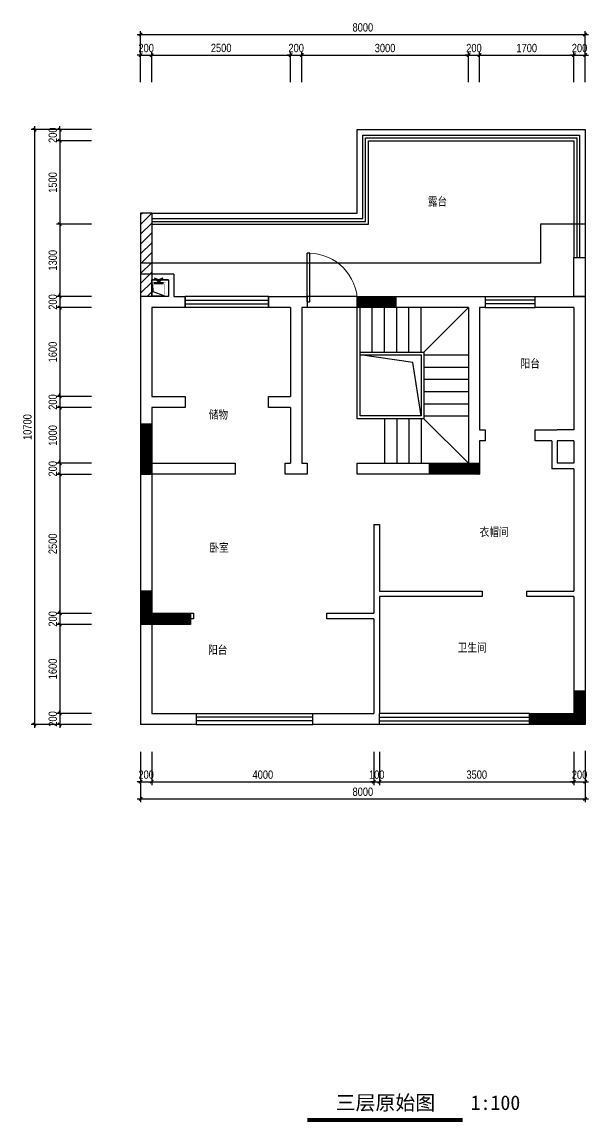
# Model space of a CAD drawing. Extents: x 160245 to 405305, y -111140 to 232735.
# Drawn here: x 249411 to 259616, y -111140 to -91355 of the extents above; entities that cross this region are included whole.
import ezdxf

# ---------------------------------------------------------------- set-up
doc = ezdxf.new("R2010")
doc.units = 0
doc.header["$LTSCALE"] = 10
doc.header["$MEASUREMENT"] = 0
doc.linetypes.add('DASH', pattern=[0.35, 0.25, -0.1])
doc.linetypes.add('HIDDEN', pattern=[0.375, 0.25, -0.125])
doc.layers.get('Defpoints').update_dxf_attribs({"color": 229})
for name, color, linetype in [('DIM_SYMB', 3, 'Continuous'), ('Door 门', 107, 'Continuous'), ('P-N wall 新建隔墙', 241, 'Continuous'), ('P-O wall 原始墙体', 245, 'Continuous'), ('P-o 原建筑尺寸', 8, 'Continuous'), ('P-Stair 楼梯（原建筑设备）', 159, 'Continuous'), ('P-Text  平面文字', 9, 'Continuous'), ('P-window 窗', 107, 'Continuous'), ('PUB_TEXT', 30, 'Continuous'), ('WALL', 9, 'Continuous')]:
    doc.layers.add(name, color=color, linetype=linetype)
doc.styles.add('PDC DIM', font='PMingLiU-ExtB.ttf', dxfattribs={"width": 0.85})
doc.styles.add('黑体', font='simhei.ttf')
doc.dimstyles.new('PDC-A2', dxfattribs={"dimscale": 0, "dimtxt": 2.5, "dimasz": 1, "dimexe": 1, "dimexo": 1, "dimgap": 0.7, "dimtad": 1, "dimdec": 0, "dimtxsty": 'PDC DIM', "dimblk": 'ARCHTICK', "dimcen": 1, "dimdle": 1, "dimclrd": 8, "dimclre": 8, "dimclrt": 9, "dimadec": 0, "dimazin": 0, "dimtfac": 1, "dimtdec": 0, "dimtix": 1, "dimtmove": 2, "dimatfit": 3, "dimldrblk": 'PDC A2 T R', "dimfxl": 10, "dimfxlon": 1, "dimarcsym": 0})
pattern_1 = [(45, (40629.534, 0), (-8.83883476, 8.83883476), [])]

# ---------------------------------------------------------------- blocks, each defined once
blk = doc.blocks.new('A$C7BB304D7')
blk.add_hatch(color=256).paths.add_polyline_path([(127, 77), (204, 0), (126, 32), (49, 0)])
at = {"linetype": 'DASH', "ltscale": 0.5}
for p, q in [((2, 330), (2, 30)), ((302, 330), (2, 330)), ((302, 30), (302, 330)), ((2, 30), (302, 30))]:
    blk.add_line(p, q, dxfattribs=at)
for p, q in [((42, 95), (212, 95)), ((42, 80), (212, 80))]:
    blk.add_line(p, q)
at = {"const_width": 3}
blk.add_lwpolyline([(2, 80), (2, 330), (252, 330), (252, 80), (212, 80), (212, 95), (217, 95, 0.414214), (237, 115), (237, 295, 0.414214), (217, 315), (37, 315, 0.414214), (17, 295), (17, 115, 0.414214), (37, 95), (42, 95), (42, 80)], format="xyb", close=True, dxfattribs=at)
blk.add_lwpolyline([(17, 115), (19, 239), (217, 315)])
blk.add_lwpolyline([(204, 3), (126, 34), (49, 3), (127, 80)], close=True)
blk = doc.blocks.new('$DorLib2D$00000001')
for p, q in [((0.45, 0.975), (0.5, 0.975)), ((0.45, 0), (0.45, 0.975)), ((0.5, 0), (0.5, 0.975)), ((0.5, 0), (0.45, 0))]:
    blk.add_line(p, q)
at = {"lineweight": 13}
blk.add_arc((0.475, 0), 0.975, 91.4693, 180, dxfattribs=at)
blk = doc.blocks.new('$WINLIB2D$00000001')
at = {"color": 0}
for points in [[(-0.5, 0.5), (-0.5, -0.5)], [(-0.5, 0.5), (0.5, 0.5)], [(0.5, -0.5), (0.5, 0.5)], [(0.5, 0.1667), (-0.5, 0.1667)], [(0.5, -0.1667), (-0.5, -0.1667)], [(-0.5, -0.5), (0.5, -0.5)]]:
    blk.add_lwpolyline(points, dxfattribs=at)
blk = doc.blocks.new('_ArchTick')
at = {"color": 0, "linetype": 'ByBlock', "const_width": 0.4}
blk.add_lwpolyline([(-0.5, -0.5), (0.5, 0.5)], dxfattribs=at)
blk = doc.blocks.new('*D1305')
at = {"layer": 'Defpoints', "color": 0, "transparency": 16777216}
for p in [(251545, -104422), (251745, -104422), (251745, -105019)]:
    blk.add_point(p, dxfattribs=at)
at = {"layer": 'P-o 原建筑尺寸', "color": 8, "lineweight": -2, "transparency": 16777216}
for p, q in [((251545, -104482), (251545, -105079)), ((251745, -104482), (251745, -105079)), ((251545, -105019), (251485, -105019)), ((251545, -105019), (251745, -105019)), ((251745, -105019), (251805, -105019))]:
    blk.add_line(p, q, dxfattribs=at)
at = {"layer": 'P-o 原建筑尺寸', "color": 8, "lineweight": -2, "transparency": 16777216, "xscale": 60, "yscale": 60, "zscale": 60}
blk.add_blockref('_ArchTick', (251545, -105019), dxfattribs=at)
at = {"layer": 'P-o 原建筑尺寸', "color": 8, "lineweight": -2, "transparency": 16777216, "xscale": 60, "yscale": 60, "zscale": 60, "rotation": 180}
blk.add_blockref('_ArchTick', (251745, -105019), dxfattribs=at)
at = {"layer": 'P-o 原建筑尺寸', "color": 9, "transparency": 16777216, "insert": (251645, -104893), "char_height": 150, "attachment_point": 5, "style": 'PDC DIM'}
blk.add_mtext('200', dxfattribs=at)
blk = doc.blocks.new('PDC A2 T R')
at = {"color": 0, "linetype": 'ByBlock'}
blk.add_line((0, 0), (-2, 0), dxfattribs=at)
for points in [[(-2.15, 0.89), (-1.49, 1.35), (-0.6, 0), (0, 0)], [(-2.15, -0.89), (-1.49, -1.35), (-0.6, 0), (0, 0)]]:
    blk.add_solid(points, dxfattribs=at)
blk = doc.blocks.new('*D1306')
at = {"layer": 'Defpoints', "color": 0, "transparency": 16777216}
for p in [(251745, -104422), (255745, -104422), (255745, -105019)]:
    blk.add_point(p, dxfattribs=at)
at = {"layer": 'P-o 原建筑尺寸', "color": 8, "lineweight": -2, "transparency": 16777216}
for p, q in [((251745, -104482), (251745, -105079)), ((255745, -104482), (255745, -105079)), ((251685, -105019), (255805, -105019))]:
    blk.add_line(p, q, dxfattribs=at)
at = {"layer": 'P-o 原建筑尺寸', "color": 8, "lineweight": -2, "transparency": 16777216, "xscale": 60, "yscale": 60, "zscale": 60, "rotation": 180}
blk.add_blockref('_ArchTick', (251745, -105019), dxfattribs=at)
at = {"layer": 'P-o 原建筑尺寸', "color": 8, "lineweight": -2, "transparency": 16777216, "xscale": 60, "yscale": 60, "zscale": 60}
blk.add_blockref('_ArchTick', (255745, -105019), dxfattribs=at)
at = {"layer": 'P-o 原建筑尺寸', "color": 9, "transparency": 16777216, "insert": (253745, -104893), "char_height": 150, "attachment_point": 5, "style": 'PDC DIM'}
blk.add_mtext('4000', dxfattribs=at)
blk = doc.blocks.new('*D1307')
at = {"layer": 'Defpoints', "color": 0, "transparency": 16777216}
for p in [(255745, -104422), (255845, -104422), (255845, -105019)]:
    blk.add_point(p, dxfattribs=at)
at = {"layer": 'P-o 原建筑尺寸', "color": 8, "lineweight": -2, "transparency": 16777216}
for p, q in [((255745, -104482), (255745, -105079)), ((255845, -104482), (255845, -105079)), ((255745, -105019), (255685, -105019)), ((255745, -105019), (255845, -105019)), ((255845, -105019), (255905, -105019))]:
    blk.add_line(p, q, dxfattribs=at)
at = {"layer": 'P-o 原建筑尺寸', "color": 8, "lineweight": -2, "transparency": 16777216, "xscale": 60, "yscale": 60, "zscale": 60}
blk.add_blockref('_ArchTick', (255745, -105019), dxfattribs=at)
at = {"layer": 'P-o 原建筑尺寸', "color": 8, "lineweight": -2, "transparency": 16777216, "xscale": 60, "yscale": 60, "zscale": 60, "rotation": 180}
blk.add_blockref('_ArchTick', (255845, -105019), dxfattribs=at)
at = {"layer": 'P-o 原建筑尺寸', "color": 9, "transparency": 16777216, "insert": (255795, -104893), "char_height": 150, "attachment_point": 5, "style": 'PDC DIM'}
blk.add_mtext('100', dxfattribs=at)
blk = doc.blocks.new('*D1308')
at = {"layer": 'Defpoints', "color": 0, "transparency": 16777216}
for p in [(255845, -104422), (259345, -104422), (259345, -105019)]:
    blk.add_point(p, dxfattribs=at)
at = {"layer": 'P-o 原建筑尺寸', "color": 8, "lineweight": -2, "transparency": 16777216}
for p, q in [((255845, -104482), (255845, -105079)), ((259345, -104482), (259345, -105079)), ((255785, -105019), (259405, -105019))]:
    blk.add_line(p, q, dxfattribs=at)
at = {"layer": 'P-o 原建筑尺寸', "color": 8, "lineweight": -2, "transparency": 16777216, "xscale": 60, "yscale": 60, "zscale": 60, "rotation": 180}
blk.add_blockref('_ArchTick', (255845, -105019), dxfattribs=at)
at = {"layer": 'P-o 原建筑尺寸', "color": 8, "lineweight": -2, "transparency": 16777216, "xscale": 60, "yscale": 60, "zscale": 60}
blk.add_blockref('_ArchTick', (259345, -105019), dxfattribs=at)
at = {"layer": 'P-o 原建筑尺寸', "color": 9, "transparency": 16777216, "insert": (257595, -104892), "char_height": 150, "attachment_point": 5, "style": 'PDC DIM'}
blk.add_mtext('3500', dxfattribs=at)
blk = doc.blocks.new('*D1309')
at = {"layer": 'Defpoints', "color": 0, "transparency": 16777216}
for p in [(259345, -104422), (259545, -104402), (259545, -105019)]:
    blk.add_point(p, dxfattribs=at)
at = {"layer": 'P-o 原建筑尺寸', "color": 8, "lineweight": -2, "transparency": 16777216}
for p, q in [((259545, -104462), (259545, -105079)), ((259345, -104482), (259345, -105079)), ((259345, -105019), (259285, -105019)), ((259345, -105019), (259545, -105019)), ((259545, -105019), (259605, -105019))]:
    blk.add_line(p, q, dxfattribs=at)
at = {"layer": 'P-o 原建筑尺寸', "color": 8, "lineweight": -2, "transparency": 16777216, "xscale": 60, "yscale": 60, "zscale": 60}
blk.add_blockref('_ArchTick', (259345, -105019), dxfattribs=at)
at = {"layer": 'P-o 原建筑尺寸', "color": 8, "lineweight": -2, "transparency": 16777216, "xscale": 60, "yscale": 60, "zscale": 60, "rotation": 180}
blk.add_blockref('_ArchTick', (259545, -105019), dxfattribs=at)
at = {"layer": 'P-o 原建筑尺寸', "color": 9, "transparency": 16777216, "insert": (259445, -104893), "char_height": 150, "attachment_point": 5, "style": 'PDC DIM'}
blk.add_mtext('200', dxfattribs=at)
blk = doc.blocks.new('*D1186')
at = {"layer": 'Defpoints', "color": 0, "transparency": 16777216}
for p in [(251545, -104519), (259545, -104519), (259545, -105327)]:
    blk.add_point(p, dxfattribs=at)
at = {"layer": 'P-o 原建筑尺寸', "color": 8, "lineweight": -2, "transparency": 16777216}
for p, q in [((251545, -104727), (251545, -105387)), ((259545, -104727), (259545, -105387)), ((251485, -105327), (259605, -105327))]:
    blk.add_line(p, q, dxfattribs=at)
at = {"layer": 'P-o 原建筑尺寸', "color": 8, "lineweight": -2, "transparency": 16777216, "xscale": 60, "yscale": 60, "zscale": 60, "rotation": 180}
blk.add_blockref('_ArchTick', (251545, -105327), dxfattribs=at)
at = {"layer": 'P-o 原建筑尺寸', "color": 8, "lineweight": -2, "transparency": 16777216, "xscale": 60, "yscale": 60, "zscale": 60}
blk.add_blockref('_ArchTick', (259545, -105327), dxfattribs=at)
at = {"layer": 'P-o 原建筑尺寸', "color": 9, "transparency": 16777216, "insert": (255545, -105201), "char_height": 150, "attachment_point": 5, "style": 'PDC DIM'}
blk.add_mtext('8000', dxfattribs=at)
blk = doc.blocks.new('*D1171')
at = {"layer": 'Defpoints', "color": 0, "transparency": 16777216}
for p in [(250722, -93291), (250091, -93491), (250722, -93491)]:
    blk.add_point(p, dxfattribs=at)
at = {"layer": 'P-o 原建筑尺寸', "color": 8, "lineweight": -2, "transparency": 16777216}
for p, q in [((250662, -93291), (250031, -93291)), ((250091, -93291), (250091, -93231)), ((250091, -93291), (250091, -93491)), ((250662, -93491), (250031, -93491)), ((250091, -93491), (250091, -93551))]:
    blk.add_line(p, q, dxfattribs=at)
at = {"layer": 'P-o 原建筑尺寸', "color": 8, "lineweight": -2, "transparency": 16777216, "xscale": 60, "yscale": 60, "zscale": 60}
for p, rotation in [((250091, -93291), 270), ((250091, -93491), 90)]:
    blk.add_blockref('_ArchTick', p, dxfattribs=dict(at, rotation=rotation))
at = {"layer": 'P-o 原建筑尺寸', "color": 9, "transparency": 16777216, "insert": (249965, -93391), "char_height": 150, "attachment_point": 5, "rotation": 90, "style": 'PDC DIM'}
blk.add_mtext('200', dxfattribs=at)
blk = doc.blocks.new('*D1172')
at = {"layer": 'Defpoints', "color": 0, "transparency": 16777216}
for p in [(250722, -93491), (250091, -94991), (250722, -94991)]:
    blk.add_point(p, dxfattribs=at)
at = {"layer": 'P-o 原建筑尺寸', "color": 8, "lineweight": -2, "transparency": 16777216}
for p, q in [((250662, -93491), (250031, -93491)), ((250091, -93431), (250091, -95051)), ((250662, -94991), (250031, -94991))]:
    blk.add_line(p, q, dxfattribs=at)
at = {"layer": 'P-o 原建筑尺寸', "color": 8, "lineweight": -2, "transparency": 16777216, "xscale": 60, "yscale": 60, "zscale": 60}
for p, rotation in [((250091, -93491), 90), ((250091, -94991), 270)]:
    blk.add_blockref('_ArchTick', p, dxfattribs=dict(at, rotation=rotation))
at = {"layer": 'P-o 原建筑尺寸', "color": 9, "transparency": 16777216, "insert": (249964, -94241), "char_height": 150, "attachment_point": 5, "rotation": 90, "style": 'PDC DIM'}
blk.add_mtext('1500', dxfattribs=at)
blk = doc.blocks.new('*D1173')
at = {"layer": 'Defpoints', "color": 0, "transparency": 16777216}
for p in [(250722, -94991), (250091, -96291), (250722, -96291)]:
    blk.add_point(p, dxfattribs=at)
at = {"layer": 'P-o 原建筑尺寸', "color": 8, "lineweight": -2, "transparency": 16777216}
for p, q in [((250091, -94931), (250091, -96351)), ((250662, -94991), (250031, -94991)), ((250662, -96291), (250031, -96291))]:
    blk.add_line(p, q, dxfattribs=at)
at = {"layer": 'P-o 原建筑尺寸', "color": 8, "lineweight": -2, "transparency": 16777216, "xscale": 60, "yscale": 60, "zscale": 60}
for p, rotation in [((250091, -94991), 90), ((250091, -96291), 270)]:
    blk.add_blockref('_ArchTick', p, dxfattribs=dict(at, rotation=rotation))
at = {"layer": 'P-o 原建筑尺寸', "color": 9, "transparency": 16777216, "insert": (249965, -95641), "char_height": 150, "attachment_point": 5, "rotation": 90, "style": 'PDC DIM'}
blk.add_mtext('1300', dxfattribs=at)
blk = doc.blocks.new('*D1174')
at = {"layer": 'Defpoints', "color": 0, "transparency": 16777216}
for p in [(250722, -96291), (250091, -96491), (250722, -96491)]:
    blk.add_point(p, dxfattribs=at)
at = {"layer": 'P-o 原建筑尺寸', "color": 8, "lineweight": -2, "transparency": 16777216}
for p, q in [((250662, -96291), (250031, -96291)), ((250091, -96291), (250091, -96231)), ((250091, -96291), (250091, -96491)), ((250662, -96491), (250031, -96491)), ((250091, -96491), (250091, -96551))]:
    blk.add_line(p, q, dxfattribs=at)
at = {"layer": 'P-o 原建筑尺寸', "color": 8, "lineweight": -2, "transparency": 16777216, "xscale": 60, "yscale": 60, "zscale": 60}
for p, rotation in [((250091, -96291), 270), ((250091, -96491), 90)]:
    blk.add_blockref('_ArchTick', p, dxfattribs=dict(at, rotation=rotation))
at = {"layer": 'P-o 原建筑尺寸', "color": 9, "transparency": 16777216, "insert": (249965, -96391), "char_height": 150, "attachment_point": 5, "rotation": 90, "style": 'PDC DIM'}
blk.add_mtext('200', dxfattribs=at)
blk = doc.blocks.new('*D1175')
at = {"layer": 'Defpoints', "color": 0, "transparency": 16777216}
for p in [(250722, -96491), (250091, -98091), (250722, -98091)]:
    blk.add_point(p, dxfattribs=at)
at = {"layer": 'P-o 原建筑尺寸', "color": 8, "lineweight": -2, "transparency": 16777216}
for p, q in [((250662, -96491), (250031, -96491)), ((250091, -96431), (250091, -98151)), ((250662, -98091), (250031, -98091))]:
    blk.add_line(p, q, dxfattribs=at)
at = {"layer": 'P-o 原建筑尺寸', "color": 8, "lineweight": -2, "transparency": 16777216, "xscale": 60, "yscale": 60, "zscale": 60}
for p, rotation in [((250091, -96491), 90), ((250091, -98091), 270)]:
    blk.add_blockref('_ArchTick', p, dxfattribs=dict(at, rotation=rotation))
at = {"layer": 'P-o 原建筑尺寸', "color": 9, "transparency": 16777216, "insert": (249964, -97291), "char_height": 150, "attachment_point": 5, "rotation": 90, "style": 'PDC DIM'}
blk.add_mtext('1600', dxfattribs=at)
blk = doc.blocks.new('*D1176')
at = {"layer": 'Defpoints', "color": 0, "transparency": 16777216}
for p in [(250722, -98091), (250091, -98291), (250722, -98291)]:
    blk.add_point(p, dxfattribs=at)
at = {"layer": 'P-o 原建筑尺寸', "color": 8, "lineweight": -2, "transparency": 16777216}
for p, q in [((250662, -98091), (250031, -98091)), ((250091, -98091), (250091, -98031)), ((250091, -98091), (250091, -98291)), ((250662, -98291), (250031, -98291)), ((250091, -98291), (250091, -98351))]:
    blk.add_line(p, q, dxfattribs=at)
at = {"layer": 'P-o 原建筑尺寸', "color": 8, "lineweight": -2, "transparency": 16777216, "xscale": 60, "yscale": 60, "zscale": 60}
for p, rotation in [((250091, -98091), 270), ((250091, -98291), 90)]:
    blk.add_blockref('_ArchTick', p, dxfattribs=dict(at, rotation=rotation))
at = {"layer": 'P-o 原建筑尺寸', "color": 9, "transparency": 16777216, "insert": (249965, -98191), "char_height": 150, "attachment_point": 5, "rotation": 90, "style": 'PDC DIM'}
blk.add_mtext('200', dxfattribs=at)
blk = doc.blocks.new('*D1177')
at = {"layer": 'Defpoints', "color": 0, "transparency": 16777216}
for p in [(250722, -98291), (250091, -99291), (250722, -99291)]:
    blk.add_point(p, dxfattribs=at)
at = {"layer": 'P-o 原建筑尺寸', "color": 8, "lineweight": -2, "transparency": 16777216}
for p, q in [((250662, -98291), (250031, -98291)), ((250091, -98231), (250091, -99351)), ((250662, -99291), (250031, -99291))]:
    blk.add_line(p, q, dxfattribs=at)
at = {"layer": 'P-o 原建筑尺寸', "color": 8, "lineweight": -2, "transparency": 16777216, "xscale": 60, "yscale": 60, "zscale": 60}
for p, rotation in [((250091, -98291), 90), ((250091, -99291), 270)]:
    blk.add_blockref('_ArchTick', p, dxfattribs=dict(at, rotation=rotation))
at = {"layer": 'P-o 原建筑尺寸', "color": 9, "transparency": 16777216, "insert": (249965, -98791), "char_height": 150, "attachment_point": 5, "rotation": 90, "style": 'PDC DIM'}
blk.add_mtext('1000', dxfattribs=at)
blk = doc.blocks.new('*D1178')
at = {"layer": 'Defpoints', "color": 0, "transparency": 16777216}
for p in [(250722, -99291), (250091, -99491), (250722, -99491)]:
    blk.add_point(p, dxfattribs=at)
at = {"layer": 'P-o 原建筑尺寸', "color": 8, "lineweight": -2, "transparency": 16777216}
for p, q in [((250662, -99291), (250031, -99291)), ((250091, -99291), (250091, -99231)), ((250091, -99291), (250091, -99491)), ((250662, -99491), (250031, -99491)), ((250091, -99491), (250091, -99551))]:
    blk.add_line(p, q, dxfattribs=at)
at = {"layer": 'P-o 原建筑尺寸', "color": 8, "lineweight": -2, "transparency": 16777216, "xscale": 60, "yscale": 60, "zscale": 60}
for p, rotation in [((250091, -99291), 270), ((250091, -99491), 90)]:
    blk.add_blockref('_ArchTick', p, dxfattribs=dict(at, rotation=rotation))
at = {"layer": 'P-o 原建筑尺寸', "color": 9, "transparency": 16777216, "insert": (249965, -99391), "char_height": 150, "attachment_point": 5, "rotation": 90, "style": 'PDC DIM'}
blk.add_mtext('200', dxfattribs=at)
blk = doc.blocks.new('*D1179')
at = {"layer": 'Defpoints', "color": 0, "transparency": 16777216}
for p in [(250722, -99491), (250091, -101991), (250722, -101991)]:
    blk.add_point(p, dxfattribs=at)
at = {"layer": 'P-o 原建筑尺寸', "color": 8, "lineweight": -2, "transparency": 16777216}
for p, q in [((250662, -99491), (250031, -99491)), ((250091, -99431), (250091, -102051)), ((250662, -101991), (250031, -101991))]:
    blk.add_line(p, q, dxfattribs=at)
at = {"layer": 'P-o 原建筑尺寸', "color": 8, "lineweight": -2, "transparency": 16777216, "xscale": 60, "yscale": 60, "zscale": 60}
for p, rotation in [((250091, -99491), 90), ((250091, -101991), 270)]:
    blk.add_blockref('_ArchTick', p, dxfattribs=dict(at, rotation=rotation))
at = {"layer": 'P-o 原建筑尺寸', "color": 9, "transparency": 16777216, "insert": (249964, -100741), "char_height": 150, "attachment_point": 5, "rotation": 90, "style": 'PDC DIM'}
blk.add_mtext('2500', dxfattribs=at)
blk = doc.blocks.new('*D1154')
at = {"layer": 'Defpoints', "color": 0, "transparency": 16777216}
for p in [(250722, -101991), (250091, -102191), (250722, -102191)]:
    blk.add_point(p, dxfattribs=at)
at = {"layer": 'P-o 原建筑尺寸', "color": 8, "lineweight": -2, "transparency": 16777216}
for p, q in [((250662, -101991), (250031, -101991)), ((250091, -101991), (250091, -101931)), ((250091, -101991), (250091, -102191)), ((250662, -102191), (250031, -102191)), ((250091, -102191), (250091, -102251))]:
    blk.add_line(p, q, dxfattribs=at)
at = {"layer": 'P-o 原建筑尺寸', "color": 8, "lineweight": -2, "transparency": 16777216, "xscale": 60, "yscale": 60, "zscale": 60}
for p, rotation in [((250091, -101991), 270), ((250091, -102191), 90)]:
    blk.add_blockref('_ArchTick', p, dxfattribs=dict(at, rotation=rotation))
at = {"layer": 'P-o 原建筑尺寸', "color": 9, "transparency": 16777216, "insert": (249965, -102091), "char_height": 150, "attachment_point": 5, "rotation": 90, "style": 'PDC DIM'}
blk.add_mtext('200', dxfattribs=at)
blk = doc.blocks.new('*D1155')
at = {"layer": 'Defpoints', "color": 0, "transparency": 16777216}
for p in [(250722, -102191), (250091, -103791), (250722, -103791)]:
    blk.add_point(p, dxfattribs=at)
at = {"layer": 'P-o 原建筑尺寸', "color": 8, "lineweight": -2, "transparency": 16777216}
for p, q in [((250662, -102191), (250031, -102191)), ((250091, -102131), (250091, -103851)), ((250662, -103791), (250031, -103791))]:
    blk.add_line(p, q, dxfattribs=at)
at = {"layer": 'P-o 原建筑尺寸', "color": 8, "lineweight": -2, "transparency": 16777216, "xscale": 60, "yscale": 60, "zscale": 60}
for p, rotation in [((250091, -102191), 90), ((250091, -103791), 270)]:
    blk.add_blockref('_ArchTick', p, dxfattribs=dict(at, rotation=rotation))
at = {"layer": 'P-o 原建筑尺寸', "color": 9, "transparency": 16777216, "insert": (249964, -102991), "char_height": 150, "attachment_point": 5, "rotation": 90, "style": 'PDC DIM'}
blk.add_mtext('1600', dxfattribs=at)
blk = doc.blocks.new('*D1156')
at = {"layer": 'Defpoints', "color": 0, "transparency": 16777216}
for p in [(250722, -103791), (250091, -103991), (250722, -103991)]:
    blk.add_point(p, dxfattribs=at)
at = {"layer": 'P-o 原建筑尺寸', "color": 8, "lineweight": -2, "transparency": 16777216}
for p, q in [((250662, -103791), (250031, -103791)), ((250091, -103791), (250091, -103731)), ((250091, -103791), (250091, -103991)), ((250662, -103991), (250031, -103991)), ((250091, -103991), (250091, -104051))]:
    blk.add_line(p, q, dxfattribs=at)
at = {"layer": 'P-o 原建筑尺寸', "color": 8, "lineweight": -2, "transparency": 16777216, "xscale": 60, "yscale": 60, "zscale": 60}
for p, rotation in [((250091, -103791), 270), ((250091, -103991), 90)]:
    blk.add_blockref('_ArchTick', p, dxfattribs=dict(at, rotation=rotation))
at = {"layer": 'P-o 原建筑尺寸', "color": 9, "transparency": 16777216, "insert": (249965, -103891), "char_height": 150, "attachment_point": 5, "rotation": 90, "style": 'PDC DIM'}
blk.add_mtext('200', dxfattribs=at)
blk = doc.blocks.new('*D1157')
at = {"layer": 'Defpoints', "color": 0, "transparency": 16777216}
for p in [(250722, -93291), (249634, -103991), (250722, -103991)]:
    blk.add_point(p, dxfattribs=at)
at = {"layer": 'P-o 原建筑尺寸', "color": 8, "lineweight": -2, "transparency": 16777216}
for p, q in [((250234, -93291), (249574, -93291)), ((249634, -93231), (249634, -104051)), ((250234, -103991), (249574, -103991))]:
    blk.add_line(p, q, dxfattribs=at)
at = {"layer": 'P-o 原建筑尺寸', "color": 8, "lineweight": -2, "transparency": 16777216, "xscale": 60, "yscale": 60, "zscale": 60}
for p, rotation in [((249634, -93291), 90), ((249634, -103991), 270)]:
    blk.add_blockref('_ArchTick', p, dxfattribs=dict(at, rotation=rotation))
at = {"layer": 'P-o 原建筑尺寸', "color": 9, "transparency": 16777216, "insert": (249509, -98641), "char_height": 150, "attachment_point": 5, "rotation": 90, "style": 'PDC DIM'}
blk.add_mtext('10700', dxfattribs=at)
blk = doc.blocks.new('*D1180')
at = {"layer": 'Defpoints', "color": 0, "transparency": 16777216}
for p in [(251745, -91949), (251545, -92497), (251745, -92497)]:
    blk.add_point(p, dxfattribs=at)
at = {"layer": 'P-o 原建筑尺寸', "color": 8, "lineweight": -2, "transparency": 16777216}
for p, q in [((251545, -91949), (251485, -91949)), ((251545, -92437), (251545, -91889)), ((251545, -91949), (251745, -91949)), ((251745, -92437), (251745, -91889)), ((251745, -91949), (251805, -91949))]:
    blk.add_line(p, q, dxfattribs=at)
at = {"layer": 'P-o 原建筑尺寸', "color": 8, "lineweight": -2, "transparency": 16777216, "xscale": 60, "yscale": 60, "zscale": 60}
blk.add_blockref('_ArchTick', (251545, -91949), dxfattribs=at)
at = {"layer": 'P-o 原建筑尺寸', "color": 8, "lineweight": -2, "transparency": 16777216, "xscale": 60, "yscale": 60, "zscale": 60, "rotation": 180}
blk.add_blockref('_ArchTick', (251745, -91949), dxfattribs=at)
at = {"layer": 'P-o 原建筑尺寸', "color": 9, "transparency": 16777216, "insert": (251645, -91824), "char_height": 150, "attachment_point": 5, "style": 'PDC DIM'}
blk.add_mtext('200', dxfattribs=at)
blk = doc.blocks.new('*D1181')
at = {"layer": 'Defpoints', "color": 0, "transparency": 16777216}
for p in [(254245, -91949), (251745, -92497), (254245, -92497)]:
    blk.add_point(p, dxfattribs=at)
at = {"layer": 'P-o 原建筑尺寸', "color": 8, "lineweight": -2, "transparency": 16777216}
for p, q in [((251685, -91949), (254305, -91949)), ((251745, -92437), (251745, -91889)), ((254245, -92437), (254245, -91889))]:
    blk.add_line(p, q, dxfattribs=at)
at = {"layer": 'P-o 原建筑尺寸', "color": 8, "lineweight": -2, "transparency": 16777216, "xscale": 60, "yscale": 60, "zscale": 60, "rotation": 180}
blk.add_blockref('_ArchTick', (251745, -91949), dxfattribs=at)
at = {"layer": 'P-o 原建筑尺寸', "color": 8, "lineweight": -2, "transparency": 16777216, "xscale": 60, "yscale": 60, "zscale": 60}
blk.add_blockref('_ArchTick', (254245, -91949), dxfattribs=at)
at = {"layer": 'P-o 原建筑尺寸', "color": 9, "transparency": 16777216, "insert": (252995, -91822), "char_height": 150, "attachment_point": 5, "style": 'PDC DIM'}
blk.add_mtext('2500', dxfattribs=at)
blk = doc.blocks.new('*D1182')
at = {"layer": 'Defpoints', "color": 0, "transparency": 16777216}
for p in [(254445, -91949), (254245, -92497), (254445, -92497)]:
    blk.add_point(p, dxfattribs=at)
at = {"layer": 'P-o 原建筑尺寸', "color": 8, "lineweight": -2, "transparency": 16777216}
for p, q in [((254245, -91949), (254185, -91949)), ((254245, -92437), (254245, -91889)), ((254245, -91949), (254445, -91949)), ((254445, -92437), (254445, -91889)), ((254445, -91949), (254505, -91949))]:
    blk.add_line(p, q, dxfattribs=at)
at = {"layer": 'P-o 原建筑尺寸', "color": 8, "lineweight": -2, "transparency": 16777216, "xscale": 60, "yscale": 60, "zscale": 60}
blk.add_blockref('_ArchTick', (254245, -91949), dxfattribs=at)
at = {"layer": 'P-o 原建筑尺寸', "color": 8, "lineweight": -2, "transparency": 16777216, "xscale": 60, "yscale": 60, "zscale": 60, "rotation": 180}
blk.add_blockref('_ArchTick', (254445, -91949), dxfattribs=at)
at = {"layer": 'P-o 原建筑尺寸', "color": 9, "transparency": 16777216, "insert": (254345, -91824), "char_height": 150, "attachment_point": 5, "style": 'PDC DIM'}
blk.add_mtext('200', dxfattribs=at)
blk = doc.blocks.new('*D1183')
at = {"layer": 'Defpoints', "color": 0, "transparency": 16777216}
for p in [(257445, -91949), (254445, -92497), (257445, -92497)]:
    blk.add_point(p, dxfattribs=at)
at = {"layer": 'P-o 原建筑尺寸', "color": 8, "lineweight": -2, "transparency": 16777216}
for p, q in [((254385, -91949), (257505, -91949)), ((254445, -92437), (254445, -91889)), ((257445, -92437), (257445, -91889))]:
    blk.add_line(p, q, dxfattribs=at)
at = {"layer": 'P-o 原建筑尺寸', "color": 8, "lineweight": -2, "transparency": 16777216, "xscale": 60, "yscale": 60, "zscale": 60, "rotation": 180}
blk.add_blockref('_ArchTick', (254445, -91949), dxfattribs=at)
at = {"layer": 'P-o 原建筑尺寸', "color": 8, "lineweight": -2, "transparency": 16777216, "xscale": 60, "yscale": 60, "zscale": 60}
blk.add_blockref('_ArchTick', (257445, -91949), dxfattribs=at)
at = {"layer": 'P-o 原建筑尺寸', "color": 9, "transparency": 16777216, "insert": (255945, -91824), "char_height": 150, "attachment_point": 5, "style": 'PDC DIM'}
blk.add_mtext('3000', dxfattribs=at)
blk = doc.blocks.new('*D1184')
at = {"layer": 'Defpoints', "color": 0, "transparency": 16777216}
for p in [(257645, -91949), (257445, -92497), (257645, -92497)]:
    blk.add_point(p, dxfattribs=at)
at = {"layer": 'P-o 原建筑尺寸', "color": 8, "lineweight": -2, "transparency": 16777216}
for p, q in [((257445, -91949), (257385, -91949)), ((257445, -92437), (257445, -91889)), ((257445, -91949), (257645, -91949)), ((257645, -92437), (257645, -91889)), ((257645, -91949), (257705, -91949))]:
    blk.add_line(p, q, dxfattribs=at)
at = {"layer": 'P-o 原建筑尺寸', "color": 8, "lineweight": -2, "transparency": 16777216, "xscale": 60, "yscale": 60, "zscale": 60}
blk.add_blockref('_ArchTick', (257445, -91949), dxfattribs=at)
at = {"layer": 'P-o 原建筑尺寸', "color": 8, "lineweight": -2, "transparency": 16777216, "xscale": 60, "yscale": 60, "zscale": 60, "rotation": 180}
blk.add_blockref('_ArchTick', (257645, -91949), dxfattribs=at)
at = {"layer": 'P-o 原建筑尺寸', "color": 9, "transparency": 16777216, "insert": (257545, -91824), "char_height": 150, "attachment_point": 5, "style": 'PDC DIM'}
blk.add_mtext('200', dxfattribs=at)
blk = doc.blocks.new('*D1185')
at = {"layer": 'Defpoints', "color": 0, "transparency": 16777216}
for p in [(259345, -91949), (257645, -92497), (259345, -92497)]:
    blk.add_point(p, dxfattribs=at)
at = {"layer": 'P-o 原建筑尺寸', "color": 8, "lineweight": -2, "transparency": 16777216}
for p, q in [((257585, -91949), (259405, -91949)), ((257645, -92437), (257645, -91889)), ((259345, -92437), (259345, -91889))]:
    blk.add_line(p, q, dxfattribs=at)
at = {"layer": 'P-o 原建筑尺寸', "color": 8, "lineweight": -2, "transparency": 16777216, "xscale": 60, "yscale": 60, "zscale": 60, "rotation": 180}
blk.add_blockref('_ArchTick', (257645, -91949), dxfattribs=at)
at = {"layer": 'P-o 原建筑尺寸', "color": 8, "lineweight": -2, "transparency": 16777216, "xscale": 60, "yscale": 60, "zscale": 60}
blk.add_blockref('_ArchTick', (259345, -91949), dxfattribs=at)
at = {"layer": 'P-o 原建筑尺寸', "color": 9, "transparency": 16777216, "insert": (258495, -91824), "char_height": 150, "attachment_point": 5, "style": 'PDC DIM'}
blk.add_mtext('1700', dxfattribs=at)
blk = doc.blocks.new('*D1187')
at = {"layer": 'Defpoints', "color": 0, "transparency": 16777216}
for p in [(259545, -91949), (259345, -92497), (259545, -92497)]:
    blk.add_point(p, dxfattribs=at)
at = {"layer": 'P-o 原建筑尺寸', "color": 8, "lineweight": -2, "transparency": 16777216}
for p, q in [((259345, -91949), (259285, -91949)), ((259345, -92437), (259345, -91889)), ((259345, -91949), (259545, -91949)), ((259545, -92437), (259545, -91889)), ((259545, -91949), (259605, -91949))]:
    blk.add_line(p, q, dxfattribs=at)
at = {"layer": 'P-o 原建筑尺寸', "color": 8, "lineweight": -2, "transparency": 16777216, "xscale": 60, "yscale": 60, "zscale": 60}
blk.add_blockref('_ArchTick', (259345, -91949), dxfattribs=at)
at = {"layer": 'P-o 原建筑尺寸', "color": 8, "lineweight": -2, "transparency": 16777216, "xscale": 60, "yscale": 60, "zscale": 60, "rotation": 180}
blk.add_blockref('_ArchTick', (259545, -91949), dxfattribs=at)
at = {"layer": 'P-o 原建筑尺寸', "color": 9, "transparency": 16777216, "insert": (259445, -91824), "char_height": 150, "attachment_point": 5, "style": 'PDC DIM'}
blk.add_mtext('200', dxfattribs=at)
blk = doc.blocks.new('*D1188')
at = {"layer": 'Defpoints', "color": 0, "transparency": 16777216}
for p in [(259545, -91579), (251545, -92497), (259545, -92497)]:
    blk.add_point(p, dxfattribs=at)
at = {"layer": 'P-o 原建筑尺寸', "color": 8, "lineweight": -2, "transparency": 16777216}
for p, q in [((251485, -91579), (259605, -91579)), ((251545, -92179), (251545, -91519)), ((259545, -92179), (259545, -91519))]:
    blk.add_line(p, q, dxfattribs=at)
at = {"layer": 'P-o 原建筑尺寸', "color": 8, "lineweight": -2, "transparency": 16777216, "xscale": 60, "yscale": 60, "zscale": 60, "rotation": 180}
blk.add_blockref('_ArchTick', (251545, -91579), dxfattribs=at)
at = {"layer": 'P-o 原建筑尺寸', "color": 8, "lineweight": -2, "transparency": 16777216, "xscale": 60, "yscale": 60, "zscale": 60}
blk.add_blockref('_ArchTick', (259545, -91579), dxfattribs=at)
at = {"layer": 'P-o 原建筑尺寸', "color": 9, "transparency": 16777216, "insert": (255545, -91453), "char_height": 150, "attachment_point": 5, "style": 'PDC DIM'}
blk.add_mtext('8000', dxfattribs=at)

msp = doc.modelspace()

# ---------------------------------------------------------------- hatches: boundary and pattern name
at = {"layer": 'P-O wall 原始墙体'}
h = msp.add_hatch(dxfattribs=at)
h.set_pattern_fill('普通砖', color=256, scale=50, style=0)
h.set_pattern_definition([(45, (40629.53, 89.76), (-88.38838, 88.38838), [])])
h.paths.add_polyline_path([(251545.2, -94790.6), (251545.2, -96290.6), (251745.2, -96290.6), (251745.2, -94790.6)])
h = msp.add_hatch(dxfattribs=at)
h.set_pattern_fill('ANSI31', color=256, scale=100, style=0)
h.set_pattern_definition(pattern_1)
h.paths.add_polyline_path([(256145.2, -96290.6), (255445.2, -96290.6), (255445.2, -96490.6), (256145.2, -96490.6)])
h = msp.add_hatch(dxfattribs=at)
h.set_pattern_fill('ANSI31', color=256, scale=100, style=0)
h.set_pattern_definition(pattern_1)
h.paths.add_polyline_path([(251745.2, -98590.6), (251545.2, -98590.6), (251545.2, -99490.6), (251745.2, -99490.6)])
h = msp.add_hatch(dxfattribs=at)
h.set_pattern_fill('ANSI31', color=256, scale=100, style=0)
h.set_pattern_definition(pattern_1)
h.paths.add_polyline_path([(257645.2, -99290.6), (257445.2, -99290.6), (256745.2, -99290.6), (256745.2, -99490.6), (257645.2, -99490.6)])
h = msp.add_hatch(dxfattribs=at)
h.set_pattern_fill('ANSI31', color=256, scale=100, style=0)
h.set_pattern_definition(pattern_1)
h.paths.add_polyline_path([(252445.2, -101990.6), (251745.2, -101990.6), (251745.2, -101590.6), (251545.2, -101590.6), (251545.2, -102090.6), (251545.2, -102190.6), (252445.2, -102190.6)])
h = msp.add_hatch(dxfattribs=at)
h.set_pattern_fill('ANSI31', color=256, scale=100, style=0)
h.set_pattern_definition(pattern_1)
h.paths.add_polyline_path([(259545.2, -103390.6), (259345.2, -103390.6), (259345.2, -103790.6), (259345.2, -103791.7), (258545.2, -103791.7), (258545.2, -103990.6), (259545.2, -103990.6)])

# ---------------------------------------------------------------- linework, layer by layer
at = {"layer": 'DIM_SYMB', "const_width": 70}
msp.add_lwpolyline([(254547.9, -111105.1), (257344.4, -111105.1)], dxfattribs=at)
at = {"layer": 'P-N wall 新建隔墙', "color": 107}
for points in [[(251745.2, -94790.6), (255445.2, -94790.6), (255445.2, -93290.6), (259545.2, -93290.6), (259545.2, -95590.6)], [(251745.2, -94890.6), (255545.2, -94890.6), (255545.2, -93390.6), (259445.2, -93390.6), (259445.2, -95590.6)], [(251745.2, -94940.6), (255595.2, -94940.6), (255595.2, -93440.6), (259395.2, -93440.6), (259395.2, -95590.6)], [(251745.2, -94990.6), (255645.2, -94990.6), (255645.2, -93490.6), (259345.2, -93490.6), (259345.2, -95590.6)]]:
    msp.add_lwpolyline(points, dxfattribs=at)
at = {"layer": 'P-O wall 原始墙体'}
for p, q in [((251545.2, -94790.6), (251545.2, -96290.6)), ((251745.2, -94790.6), (251545.2, -94790.6)), ((251745.2, -94790.6), (251745.2, -96290.6)), ((252145.2, -95890.6), (251545.2, -95890.6)), ((252145.2, -95890.6), (252145.2, -96290.6)), ((252045.2, -95990.6), (251745.2, -95990.6)), ((252045.2, -95990.6), (252045.2, -96290.6)), ((251745.2, -96290.6), (251545.2, -96290.6)), ((252045.2, -96290.6), (251745.2, -96290.6)), ((252145.2, -96290.6), (252345.2, -96290.6)), ((252345.2, -96290.6), (252345.2, -96490.6)), ((253845.2, -96490.6), (253845.2, -96290.6)), ((253845.2, -96290.6), (254345.2, -96290.6)), ((254345.2, -96290.6), (254545.2, -96290.6)), ((254545.2, -96290.6), (254545.2, -96490.6)), ((255445.2, -96490.6), (255445.2, -96290.6)), ((255445.2, -96290.6), (257545.2, -96290.6)), ((256145.2, -96490.6), (256145.2, -96290.6)), ((257545.2, -96290.6), (257745.2, -96290.6)), ((257745.2, -96290.6), (257745.2, -96490.6)), ((258645.2, -96490.6), (258645.2, -96290.6)), ((258645.2, -96290.6), (259545.2, -96290.6)), ((259545.2, -96290.6), (259545.2, -98790.6)), ((251545.2, -96390.6), (251545.2, -98190.6)), ((251745.2, -96490.6), (251745.2, -98090.6)), ((252145.2, -96490.6), (251745.2, -96490.6)), ((252345.2, -96490.6), (252145.2, -96490.6)), ((254245.2, -96490.6), (253845.2, -96490.6)), ((254245.2, -96490.6), (254245.2, -98090.6)), ((254545.2, -96490.6), (254445.2, -96490.6)), ((254445.2, -96490.6), (254445.2, -98190.6)), ((257445.2, -96490.6), (255445.2, -96490.6)), ((257445.2, -96490.6), (257445.2, -98790.6)), ((257645.2, -96490.6), (257645.2, -98690.6)), ((257745.2, -96490.6), (257645.2, -96490.6)), ((259345.2, -96490.6), (258645.2, -96490.6)), ((259345.2, -96490.6), (259345.2, -98690.6)), ((251745.2, -98090.6), (252345.2, -98090.6)), ((252345.2, -98090.6), (252345.2, -98290.6)), ((253845.2, -98290.6), (253845.2, -98090.6)), ((253845.2, -98090.6), (254245.2, -98090.6)), ((251545.2, -98190.6), (251545.2, -99490.6)), ((252345.2, -98290.6), (251745.2, -98290.6)), ((251745.2, -98290.6), (251745.2, -99490.6)), ((254245.2, -98290.6), (253845.2, -98290.6)), ((254245.2, -98290.6), (254245.2, -99290.6)), ((254445.2, -98190.6), (254445.2, -99290.6)), ((251745.2, -98590.6), (251545.2, -98590.6)), ((257645.2, -98690.6), (257745.2, -98690.6)), ((257745.2, -98690.6), (257745.2, -98890.6)), ((258645.2, -98890.6), (258645.2, -98690.6)), ((258645.2, -98690.6), (259045.2, -98690.6)), ((259345.2, -98690.6), (259045.2, -98690.6)), ((257445.2, -98790.6), (257445.2, -99290.6)), ((257645.2, -98890.6), (257645.2, -99490.6)), ((257745.2, -98890.6), (257645.2, -98890.6)), ((258945.2, -98890.6), (258645.2, -98890.6)), ((258945.2, -98890.6), (258945.2, -99390.6)), ((259345.2, -98890.6), (259045.2, -98890.6)), ((259045.2, -98890.6), (259045.2, -99290.6)), ((259345.2, -98890.6), (259345.2, -99290.6)), ((259545.2, -98790.6), (259545.2, -99390.6)), ((251745.2, -99290.6), (253245.2, -99290.6)), ((253245.2, -99290.6), (253245.2, -99490.6)), ((254145.2, -99490.6), (254145.2, -99290.6)), ((254145.2, -99290.6), (254245.2, -99290.6)), ((254445.2, -99290.6), (254545.2, -99290.6)), ((254545.2, -99290.6), (254545.2, -99490.6)), ((255445.2, -99490.6), (255445.2, -99290.6)), ((255445.2, -99290.6), (257445.2, -99290.6)), ((256745.2, -99490.6), (256745.2, -99290.6)), ((257445.2, -99290.6), (257645.2, -99290.6)), ((259345.2, -99290.6), (259045.2, -99290.6)), ((253245.2, -99490.6), (251545.2, -99490.6)), ((251545.2, -99490.6), (251545.2, -102090.6)), ((251545.2, -99490.6), (251745.2, -99490.6)), ((251745.2, -99490.6), (251745.2, -101990.6)), ((254345.2, -99490.6), (254145.2, -99490.6)), ((254545.2, -99490.6), (254345.2, -99490.6)), ((257645.2, -99490.6), (255445.2, -99490.6)), ((259345.2, -99390.6), (258945.2, -99390.6)), ((259345.2, -99390.6), (259345.2, -101590.6)), ((259545.2, -99390.6), (259545.2, -101690.6)), ((255745.2, -100390.6), (255745.2, -101690.6)), ((255745.2, -100390.6), (255845.2, -100390.6)), ((255845.2, -100390.6), (255845.2, -101590.6)), ((251745.2, -101590.6), (251545.2, -101590.6)), ((255745.2, -101690.6), (255745.2, -101990.6)), ((255845.2, -101590.6), (257695.2, -101590.6)), ((257695.2, -101690.6), (255845.2, -101690.6)), ((255845.2, -101690.6), (255845.2, -102090.6)), ((257695.2, -101590.6), (257695.2, -101690.6)), ((258495.2, -101690.6), (258495.2, -101590.6)), ((258495.2, -101590.6), (259345.2, -101590.6)), ((259345.2, -101690.6), (258495.2, -101690.6)), ((259345.2, -101690.6), (259345.2, -103790.6)), ((259545.2, -101690.6), (259545.2, -103990.6)), ((251545.2, -102090.6), (251545.2, -103990.6)), ((251745.2, -101990.6), (252495.2, -101990.6)), ((252445.2, -101990.6), (252445.2, -102190.6)), ((252495.2, -102090.6), (252445.2, -102090.6)), ((252495.2, -101990.6), (252495.2, -102090.6)), ((254895.2, -102090.6), (254895.2, -101990.6)), ((254895.2, -101990.6), (255745.2, -101990.6)), ((255745.2, -102090.6), (254895.2, -102090.6)), ((255745.2, -102090.6), (255745.2, -103790.6)), ((255845.2, -102090.6), (255845.2, -103790.6)), ((252445.2, -102190.6), (251545.2, -102190.6)), ((251745.2, -102190.6), (251745.2, -103790.6)), ((259545.2, -103390.6), (259345.2, -103390.6)), ((251745.2, -103790.6), (252545.2, -103790.6)), ((252545.2, -103790.6), (252545.2, -103990.6)), ((254645.2, -103990.6), (254645.2, -103790.6)), ((254645.2, -103790.6), (255745.2, -103790.6)), ((255845.2, -103990.6), (255845.2, -103790.6)), ((258545.2, -103990.6), (258545.2, -103790.6)), ((258545.2, -103790.6), (259345.2, -103790.6)), ((252545.2, -103990.6), (251545.2, -103990.6)), ((255845.2, -103990.6), (254645.2, -103990.6)), ((259545.2, -103990.6), (258545.2, -103990.6))]:
    msp.add_line(p, q, dxfattribs=at)
msp.add_lwpolyline([(259345.2, -95590.6), (259545.2, -95590.6), (259545.2, -96290.6), (259345.2, -96290.6)], close=True, dxfattribs=at)
at = {"layer": 'P-Stair 楼梯（原建筑设备）'}
for p, q in [((255445.2, -96290.6), (254545.2, -96290.6)), ((255445.2, -96490.6), (254545.2, -96490.6)), ((255445.2, -98490.6), (255445.2, -96490.6)), ((255495.2, -98440.6), (255495.2, -96490.6)), ((255715.2, -97290.6), (255715.2, -96490.6)), ((255935.2, -97290.6), (255935.2, -96490.6)), ((256155.2, -97290.6), (256155.2, -96490.6)), ((256375.2, -97290.6), (256375.2, -96490.6)), ((256595.2, -97290.6), (256595.2, -96490.6)), ((256645.2, -97290.6), (257445.2, -96490.6)), ((255495.2, -97290.6), (256645.2, -97290.6)), ((255495.2, -97340.6), (256595.2, -97340.6)), ((256595.2, -97340.6), (256595.2, -98440.6)), ((256645.2, -97290.6), (256645.2, -98490.6)), ((256645.2, -97340.6), (257445.2, -97340.6)), ((256645.2, -97560.6), (257445.2, -97560.6)), ((256645.2, -97780.6), (257445.2, -97780.6)), ((256645.2, -98000.6), (257445.2, -98000.6)), ((256645.2, -98220.6), (257445.2, -98220.6)), ((256645.2, -98490.6), (255445.2, -98490.6)), ((256595.2, -98440.6), (255495.2, -98440.6)), ((255935.2, -98490.6), (255935.2, -99290.6)), ((256155.2, -98490.6), (256155.2, -99290.6)), ((256375.2, -98490.6), (256375.2, -99290.6)), ((256595.2, -98490.6), (256595.2, -99290.6)), ((256645.2, -98440.6), (257445.2, -98440.6)), ((256645.2, -98490.6), (257445.2, -99290.6))]:
    msp.add_line(p, q, dxfattribs=at)
at = {"layer": 'P-Stair 楼梯（原建筑设备）', "linetype": 'HIDDEN'}
msp.add_lwpolyline([(259545.2, -94990.6), (258745.2, -94990.6), (258745.2, -95690.6), (251545.2, -95690.6)], dxfattribs=at)
at = {"layer": 'P-Stair 楼梯（原建筑设备）'}
msp.add_lwpolyline([(255935.2, -98865.6, 0, 0, 0), (257020.2, -98865.6, 0, 0, 0), (257020.2, -96915.6, 0, 0, 0), (255795.2, -96915.6, 80, 0, 0), (255495.2, -96915.6, 0, 0, 0)], format="xyseb", dxfattribs=at)
msp.add_lwpolyline([(256595.2, -98440.6), (256446.4, -97479.4), (255495.2, -97340.6)], dxfattribs=at)
at = {"layer": 'WALL'}
for p, q in [((251545.2, -95890.6), (251545.2, -96390.6)), ((251745.2, -95990.6), (251745.2, -96290.6))]:
    msp.add_line(p, q, dxfattribs=at)

# ---------------------------------------------------------------- block references
at = {"layer": 'Door 门', "extrusion": (0, 0, -1), "xscale": 900, "yscale": 900, "zscale": -900}
msp.add_blockref('$DorLib2D$00000001', (-254995.2, -96390.6), dxfattribs=at)
at = {"layer": 'P-O wall 原始墙体', "extrusion": (0, 0, -1), "zscale": -1, "rotation": 180}
msp.add_blockref('A$C7BB304D7', (-251743.7, -95960.4), dxfattribs=at)
at = {"layer": 'P-window 窗', "extrusion": (0, 0, -1), "yscale": 200}
for p, xscale, zscale in [((-253095.2, -96390.6), 1500, -1500), ((-257195.2, -103890.6), 2700, -2700)]:
    msp.add_blockref('$WINLIB2D$00000001', p, dxfattribs=dict(at, xscale=xscale, zscale=zscale))
at = {"layer": 'P-window 窗', "yscale": 200}
for p, xscale, zscale in [((258195.2, -96390.6), 900, -900), ((253595.2, -103890.6), 2100, -2100)]:
    msp.add_blockref('$WINLIB2D$00000001', p, dxfattribs=dict(at, xscale=xscale, zscale=zscale))

# ---------------------------------------------------------------- texts
at = {"layer": 'P-Text  平面文字', "char_height": 150, "width": 893.426, "attachment_point": 1, "style": 'PDC DIM'}
for s, insert in [('露台', (256713.9, -94508.1)), ('阳台', (258384, -97422.9)), ('储物', (252771.7, -98341.5)), ('衣帽间', (257645.5, -100452.7)), ('卧室', (252784, -100735.6)), ('阳台', (252759.4, -102572.4)), ('卫生间', (257251.7, -102531.3))]:
    msp.add_mtext(s, dxfattribs=dict(at, insert=insert))
at = {"layer": 'PUB_TEXT', "style": '黑体'}
for s, p in [('三层原始图', (255054.8, -110923.7)), ('1:100', (257484.4, -110923.7))]:
    msp.add_text(s, height=262.87, dxfattribs=at).set_placement(p)

# ---------------------------------------------------------------- dimensions: what is measured, and where the dimension line sits
at = {"layer": 'P-o 原建筑尺寸'}
for base, p1, p2, picture, middle in [((259545.2, -91578.8), (251545.2, -92497), (259545.2, -92497), '*D1188', (255545.2, -91453.3)), ((251745.2, -91949.4), (251545.2, -92497), (251745.2, -92497), '*D1180', (251645.2, -91823.9)), ((254245.2, -91949.4), (251745.2, -92497), (254245.2, -92497), '*D1181', (252995.2, -91822.5)), ((254445.2, -91949.4), (254245.2, -92497), (254445.2, -92497), '*D1182', (254345.2, -91823.9)), ((257445.2, -91949.4), (254445.2, -92497), (257445.2, -92497), '*D1183', (255945.2, -91823.9)), ((257645.2, -91949.4), (257445.2, -92497), (257645.2, -92497), '*D1184', (257545.2, -91823.9)), ((259345.2, -91949.4), (257645.2, -92497), (259345.2, -92497), '*D1185', (258495.2, -91823.9)), ((259545.2, -91949.4), (259345.2, -92497), (259545.2, -92497), '*D1187', (259445.2, -91823.9)), ((251745.2, -105018.6), (251545.2, -104421.9), (251745.2, -104421.9), '*D1305', (251645.2, -104893.1)), ((255745.2, -105018.6), (251745.2, -104421.9), (255745.2, -104421.9), '*D1306', (253745.2, -104893.1)), ((255845.2, -105018.6), (255745.2, -104421.9), (255845.2, -104421.9), '*D1307', (255795.2, -104893.1)), ((259345.2, -105018.6), (255845.2, -104421.9), (259345.2, -104421.9), '*D1308', (257595.2, -104891.7)), ((259545.2, -105018.6), (259345.2, -104421.9), (259545.2, -104402), '*D1309', (259445.2, -104893.1)), ((259545.2, -105326.9), (251545.2, -104518.6), (259545.2, -104518.6), '*D1186', (255545.2, -105201.4))]:
    dim = msp.add_linear_dim(base=base, p1=p1, p2=p2, dimstyle='PDC-A2', override={"dimscale": 60}, dxfattribs=at)
    dim.commit()
    dim.dimension.update_dxf_attribs({"geometry": picture, "text_midpoint": middle})
for base, p1, p2, picture, middle in [((249634.5, -103990.6), (250721.7, -93290.6), (250721.7, -103990.6), '*D1157', (249509, -98640.6)), ((250091, -93490.6), (250721.7, -93290.6), (250721.7, -93490.6), '*D1171', (249965.5, -93390.6)), ((250091, -94990.6), (250721.7, -93490.6), (250721.7, -94990.6), '*D1172', (249964, -94240.6)), ((250091, -96290.6), (250721.7, -94990.6), (250721.7, -96290.6), '*D1173', (249965.5, -95640.6)), ((250091, -96490.6), (250721.7, -96290.6), (250721.7, -96490.6), '*D1174', (249965.5, -96390.6)), ((250091, -98090.6), (250721.7, -96490.6), (250721.7, -98090.6), '*D1175', (249964.5, -97290.6)), ((250091, -98290.6), (250721.7, -98090.6), (250721.7, -98290.6), '*D1176', (249965.5, -98190.6)), ((250091, -99290.6), (250721.7, -98290.6), (250721.7, -99290.6), '*D1177', (249965.5, -98790.6)), ((250091, -99490.6), (250721.7, -99290.6), (250721.7, -99490.6), '*D1178', (249965.5, -99390.6)), ((250091, -101990.6), (250721.7, -99490.6), (250721.7, -101990.6), '*D1179', (249964, -100740.6)), ((250091, -102190.6), (250721.7, -101990.6), (250721.7, -102190.6), '*D1154', (249965.5, -102090.6)), ((250091, -103790.6), (250721.7, -102190.6), (250721.7, -103790.6), '*D1155', (249964.5, -102990.6)), ((250091, -103990.6), (250721.7, -103790.6), (250721.7, -103990.6), '*D1156', (249965.5, -103890.6))]:
    dim = msp.add_linear_dim(base=base, p1=p1, p2=p2, angle=90, dimstyle='PDC-A2', override={"dimscale": 60}, dxfattribs=at)
    dim.commit()
    dim.dimension.update_dxf_attribs({"geometry": picture, "text_midpoint": middle})

doc.saveas('drawing.dxf')
